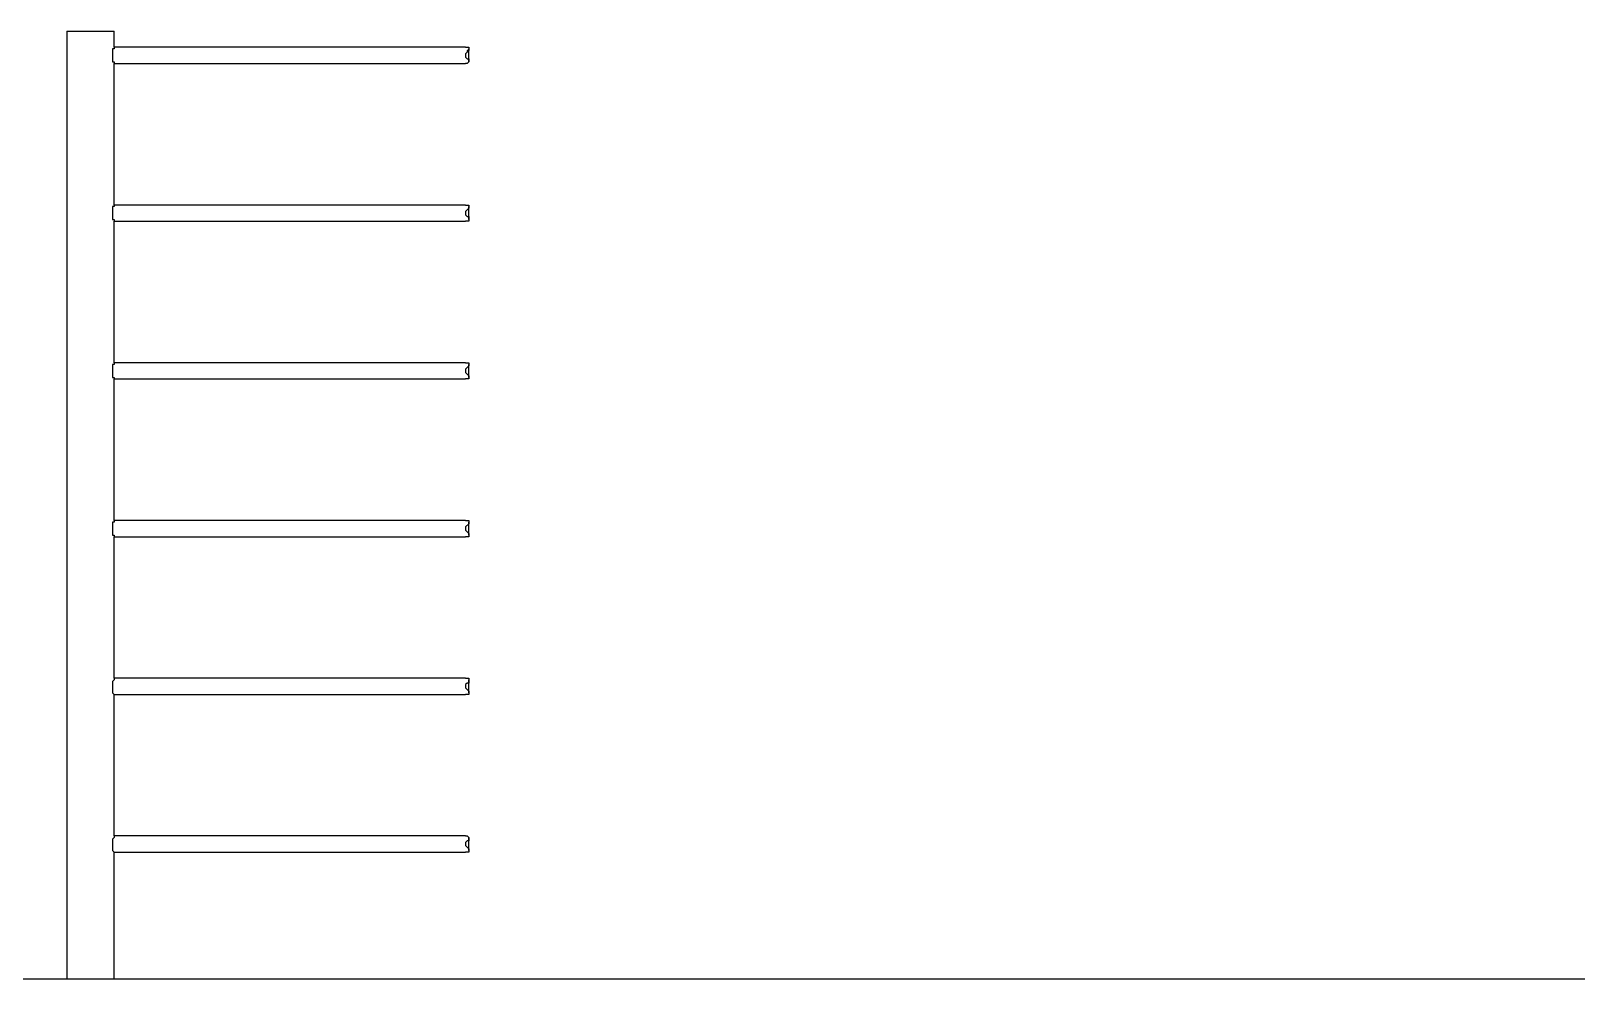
# Model space of a CAD drawing. Extents: x 855 to 1547, y 199 to 1196.
# Drawn here: x 1448.5 to 1546.9, y 198.6 to 258.7 of the extents above; entities that cross this region are included whole.
import ezdxf

# ---------------------------------------------------------------- set-up
doc = ezdxf.new("R2010")
doc.units = 0
doc.layers.add('2345-64C-02_Sort_layout', color=7, linetype='CONTINUOUS')

msp = doc.modelspace()

# ---------------------------------------------------------------- linework, layer by layer
at = {"layer": '2345-64C-02_Sort_layout', "color": 7}
for points in [[(1450.79413, 258.66746), (1450.79413, 198.60967)], [(1450.79413, 258.66746), (1452.23634, 258.66746)], [(1452.23634, 258.66746), (1453.78157, 258.66746)], [(1453.78157, 257.63731), (1453.78157, 258.66746)], [(1453.78157, 257.63731), (1453.78157, 257.5343), (1453.67855, 257.5343), (1453.67855, 257.12224)], [(1453.67855, 257.12224), (1453.67855, 256.71018), (1453.78157, 256.71018), (1453.78157, 256.60716)], [(1476.03282, 257.63731), (1453.78157, 257.63731)], [(1476.03282, 257.63731), (1476.23881, 257.63731), (1476.23881, 257.43128), (1476.13584, 257.43128), (1476.13584, 257.32827), (1476.03282, 257.22525), (1476.03282, 257.12224)], [(1476.03282, 257.12224), (1476.03282, 257.01922), (1476.13584, 256.91621), (1476.23881, 256.91621), (1476.23881, 256.71018), (1476.13584, 256.60716), (1476.03282, 256.60716)], [(1476.23881, 256.71018), (1476.23881, 257.5343)], [(1453.78157, 247.64485), (1453.78157, 256.60716)], [(1453.78157, 256.60716), (1476.03282, 256.60716)], [(1453.78157, 247.64485), (1453.78157, 247.54184), (1453.67855, 247.54184), (1453.67855, 247.12978)], [(1453.67855, 247.12978), (1453.67855, 246.71772), (1453.78157, 246.71772), (1453.78157, 246.6147)], [(1476.03282, 247.64485), (1453.78157, 247.64485)], [(1476.03282, 247.64485), (1476.23881, 247.64485), (1476.23881, 247.43882), (1476.03282, 247.23279), (1476.03282, 247.12978)], [(1476.03282, 247.12978), (1476.03282, 247.02676), (1476.13584, 246.92375), (1476.23881, 246.92375), (1476.23881, 246.6147), (1476.03282, 246.6147)], [(1476.23881, 246.71772), (1476.23881, 247.54184)], [(1453.78157, 237.65239), (1453.78157, 246.6147)], [(1453.78157, 246.6147), (1476.03282, 246.6147)], [(1453.78157, 237.65239), (1453.78157, 237.54937), (1453.67855, 237.54937), (1453.67855, 237.13731)], [(1453.67855, 237.13731), (1453.67855, 236.72525), (1453.78157, 236.72525), (1453.78157, 236.62224)], [(1476.03282, 237.65239), (1453.78157, 237.65239)], [(1476.03282, 237.65239), (1476.23881, 237.65239), (1476.23881, 237.44636), (1476.03282, 237.24033), (1476.03282, 237.13731)], [(1476.03282, 237.13731), (1476.03282, 237.0343), (1476.23881, 236.82827), (1476.23881, 236.62224), (1476.03282, 236.62224)], [(1476.23881, 236.72525), (1476.23881, 237.54937)], [(1453.78157, 227.65993), (1453.78157, 236.62224)], [(1453.78157, 236.62224), (1476.03282, 236.62224)], [(1453.78157, 227.65993), (1453.78157, 227.55691), (1453.67855, 227.55691), (1453.67855, 227.14485)], [(1476.03282, 227.65993), (1453.78157, 227.65993)], [(1476.03282, 227.65993), (1476.23881, 227.65993), (1476.23881, 227.4539), (1476.03282, 227.24787), (1476.03282, 227.14485)], [(1476.23881, 226.73279), (1476.23881, 227.55691)], [(1453.67855, 227.14485), (1453.67855, 226.73279), (1453.78157, 226.73279), (1453.78157, 226.62978)], [(1453.78157, 217.66746), (1453.78157, 226.62978)], [(1453.78157, 226.62978), (1476.03282, 226.62978)], [(1476.03282, 227.14485), (1476.03282, 227.04184), (1476.23881, 226.83581), (1476.23881, 226.62978), (1476.03282, 226.62978)], [(1453.78157, 217.66746), (1453.78157, 217.56445), (1453.67855, 217.46143), (1453.67855, 217.15239)], [(1476.03282, 217.66746), (1453.78157, 217.66746)], [(1476.03282, 217.66746), (1476.23881, 217.66746), (1476.23881, 217.35842), (1476.13584, 217.35842), (1476.03282, 217.2554), (1476.03282, 217.15239)], [(1476.23881, 216.74033), (1476.23881, 217.56445)], [(1453.67855, 217.15239), (1453.67855, 216.74033), (1453.78157, 216.63731)], [(1453.78157, 207.675), (1453.78157, 216.63731)], [(1453.78157, 216.63731), (1476.03282, 216.63731)], [(1476.03282, 217.15239), (1476.03282, 217.04937), (1476.23881, 216.84334), (1476.23881, 216.63731), (1476.03282, 216.63731)], [(1453.78157, 207.675), (1453.78157, 207.57199), (1453.67855, 207.46897), (1453.67855, 207.15993)], [(1476.03282, 207.675), (1453.78157, 207.675)], [(1476.03282, 207.675), (1476.13584, 207.675), (1476.23881, 207.57199), (1476.23881, 207.36596), (1476.13584, 207.36596), (1476.03282, 207.26294), (1476.03282, 207.15993)], [(1453.67855, 207.15993), (1453.67855, 206.74787), (1453.78157, 206.64485)], [(1453.78157, 198.60967), (1453.78157, 206.64485)], [(1453.78157, 206.64485), (1476.03282, 206.64485)], [(1476.03282, 207.15993), (1476.03282, 207.05691), (1476.23881, 206.85088), (1476.23881, 206.64485), (1476.03282, 206.64485)], [(1476.23881, 206.74787), (1476.23881, 207.57199)], [(1119.14809, 198.60967), (1546.91141, 198.60967)], [(1450.79413, 198.60967), (1452.23634, 198.60967)], [(1452.23634, 198.60967), (1453.78157, 198.60967)]]:
    msp.add_lwpolyline(points, dxfattribs=at)

doc.saveas('drawing.dxf')
